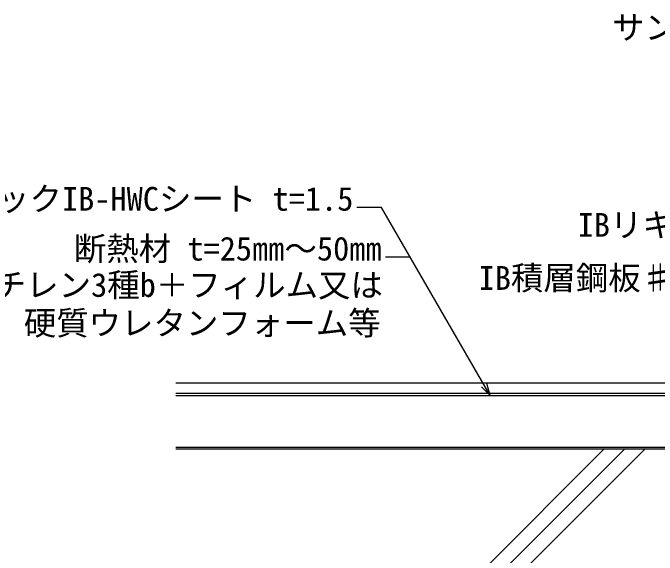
# Model space of a CAD drawing. Units: millimetres, scale not verified. Extents: x -840 to 5880, y -594 to 4158.
# Drawn here: x 394 to 1645, y 525 to 1578 of the extents above; entities that cross this region are included whole.
import ezdxf
from ezdxf.enums import TextEntityAlignment as Align

# ---------------------------------------------------------------- set-up
doc = ezdxf.new("R2010")
doc.units = ezdxf.units.MM
doc.header["$LTSCALE"] = 4
for name, color, linetype in [('0-1_IBｼｰﾄ', 7, 'Continuous'), ('0-9_寸法線', 7, 'Continuous'), ('0-A_文字', 7, 'Continuous'), ('0-B_断熱材', 2, 'Continuous'), ('0-F_躯体', 7, 'Continuous')]:
    doc.layers.add(name, color=color, linetype=linetype)
doc.styles.add('MS Gothic', font='')
doc.styles.get('MS Gothic').set_extended_font_data('MS Gothic')

msp = doc.modelspace()

# ---------------------------------------------------------------- linework, layer by layer
at = {"layer": '0-1_IBｼｰﾄ'}
for p, q in [((1726.379, 858.886), (710.196, 858.886)), ((1731.738, 838.886), (710.196, 838.886))]:
    msp.add_line(p, q, dxfattribs=at)
at = {"layer": '0-9_寸法線'}
msp.add_line((1165.57, 1103.821), (1117.57, 1103.821), dxfattribs=at)
for points in [[(1320.837, 834.886), (1110.145, 1199.821), (1062.145, 1199.821)], [(1303.867, 851.857), (1320.837, 834.886), (1314.626, 858.068)]]:
    msp.add_lwpolyline(points, dxfattribs=at)
at = {"layer": '0-B_断熱材'}
for p, q in [((710.196, 834.886), (1990.196, 834.886)), ((710.196, 734.886), (1990.196, 734.886))]:
    msp.add_line(p, q, dxfattribs=at)
at = {"layer": '0-F_躯体'}
for p, q in [((1990.196, 730.886), (710.196, 730.886)), ((1541.81, 730.886), (981.99, 171.066)), ((1581.408, 730.886), (1021.588, 171.066)), ((1621.006, 730.886), (1061.186, 171.066))]:
    msp.add_line(p, q, dxfattribs=at)

# ---------------------------------------------------------------- texts
at = {"layer": '0-A_文字', "style": 'MS Gothic'}
for s, p in [('サンタックIB-HWCシート t=1.5', (1557.729, 1512.629)), ('サンタックIB-HWCシート t=1.5', (174.378, 1179.837)), ('IBリキッド', (1490.597, 1129.212)), ('断熱材 t=25㎜～50㎜', (512.443, 1083.106)), ('IB積層鋼板♯32', (1298.34, 1026.222)), ('発砲ポリスチレン3種b＋フィルム又は', (41.945, 1012.619)), ('硬質ウレタンフォーム等', (415.225, 938.619))]:
    msp.add_text(s, height=46.18, dxfattribs=at).set_placement(p, align=Align.BOTTOM_LEFT)

doc.saveas('drawing.dxf')
